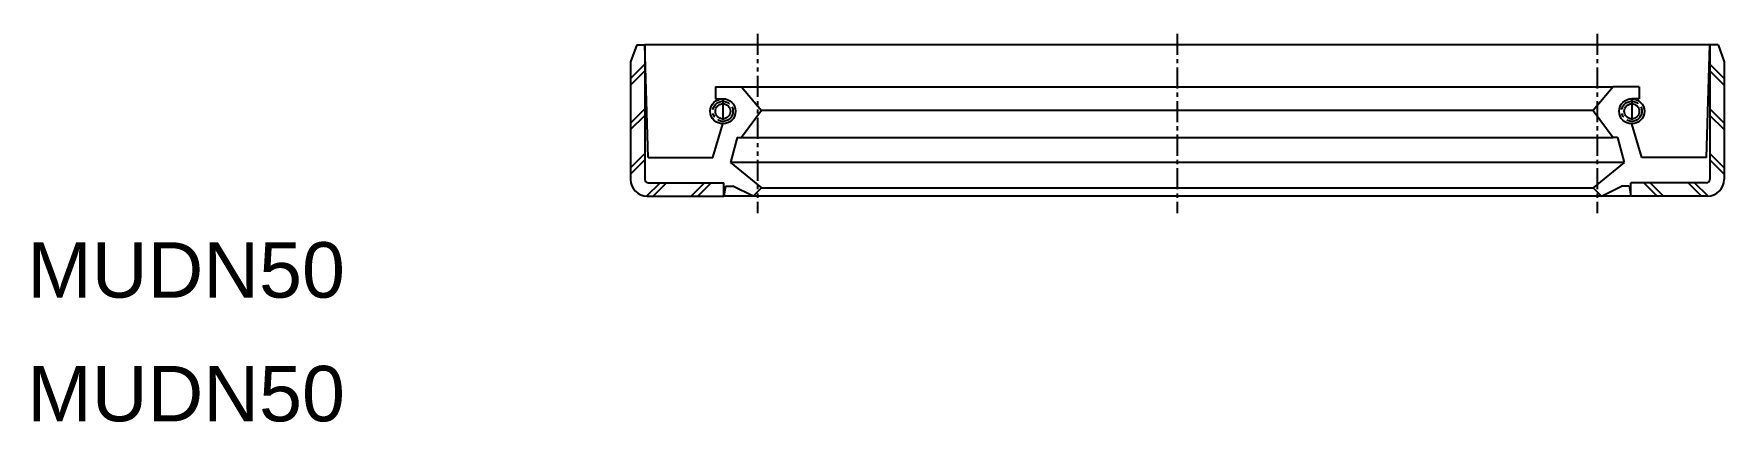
# Model space of a CAD drawing. Extents: x 393 to 494, y 572 to 595.
import ezdxf
from ezdxf.enums import TextEntityAlignment as Align

# ---------------------------------------------------------------- set-up
doc = ezdxf.new("R2010")
doc.units = 0
doc.linetypes.add('CENTER', pattern=[2, 1.25, -0.25, 0.25, -0.25])
doc.linetypes.add('PHANTOM', pattern=[2.5, 1.25, -0.25, 0.25, -0.25, 0.25, -0.25])
doc.layers.get('0').update_dxf_attribs({"linetype": 'CONTINUOUS'})
doc.layers.add('CENTER', color=1, linetype='CENTER')

msp = doc.modelspace()

# ---------------------------------------------------------------- linework, layer by layer
at = {"color": 3, "linetype": 'PHANTOM'}
msp.add_line((436.22, 595.24), (436.22, 584.56), dxfattribs=at)
at = {"color": 7, "linetype": 'CONTINUOUS'}
for p, q in [((429.04, 594.58), (428.67, 593.58)), ((429.04, 594.58), (429.52, 594.58)), ((429.52, 594.58), (429.52, 586.58)), ((429.72, 587.88), (429.52, 594.58)), ((492.72, 587.88), (492.92, 594.58)), ((492.92, 594.58), (492.92, 586.58)), ((493.41, 594.58), (492.92, 594.58)), ((493.41, 594.58), (493.77, 593.58)), ((428.67, 593.58), (428.67, 586.58)), ((493.77, 593.58), (493.77, 586.58)), ((433.72, 592.08), (435.27, 592.08)), ((433.72, 592.08), (433.72, 591.38)), ((435.27, 592.08), (436.47, 590.68)), ((487.17, 592.08), (485.97, 590.68)), ((488.72, 592.08), (487.17, 592.08)), ((488.72, 592.08), (488.72, 591.38)), ((433.72, 591.38), (434.17, 591.38)), ((436.47, 590.68), (435.27, 589.08)), ((485.97, 590.68), (487.17, 589.08)), ((488.72, 591.38), (488.27, 591.38)), ((433.57, 587.88), (434.17, 589.88)), ((488.87, 587.88), (488.27, 589.88)), ((435.02, 589.08), (434.62, 587.58)), ((435.02, 589.08), (435.27, 589.08)), ((487.42, 589.08), (487.17, 589.08)), ((487.42, 589.08), (487.82, 587.58)), ((429.72, 587.88), (433.57, 587.88)), ((492.72, 587.88), (488.87, 587.88)), ((434.62, 587.58), (436.47, 586.08)), ((487.82, 587.58), (485.97, 586.08)), ((429.72, 586.38), (434.22, 586.38)), ((434.22, 585.58), (434.22, 586.38)), ((434.32, 586.18), (434.22, 585.58)), ((434.32, 586.18), (434.77, 586.18)), ((435.97, 585.58), (434.77, 586.18)), ((436.47, 586.08), (435.97, 585.58)), ((485.97, 586.08), (486.47, 585.58)), ((486.47, 585.58), (487.67, 586.18)), ((488.12, 586.18), (487.67, 586.18)), ((488.12, 586.18), (488.22, 585.58)), ((492.72, 586.38), (488.22, 586.38)), ((488.22, 585.58), (488.22, 586.38)), ((429.67, 585.58), (434.22, 585.58)), ((492.77, 585.58), (488.22, 585.58))]:
    msp.add_line(p, q, dxfattribs=at)
for p, q in [((492.92, 594.58), (429.52, 594.58)), ((435.27, 592.08), (487.17, 592.08)), ((485.97, 590.68), (436.47, 590.68)), ((435.27, 589.08), (487.17, 589.08)), ((487.82, 587.58), (434.62, 587.58)), ((436.47, 586.08), (485.97, 586.08)), ((488.22, 585.58), (434.22, 585.58))]:
    msp.add_line(p, q)
at = {"color": 3, "linetype": 'CONTINUOUS'}
for p, q in [((428.67, 592.58), (429.52, 593.43)), ((428.67, 592.19), (429.52, 593.04)), ((493.77, 592.58), (492.92, 593.43)), ((493.77, 592.19), (492.92, 593.04)), ((428.67, 589.92), (429.52, 590.77)), ((493.77, 589.92), (492.92, 590.77)), ((428.67, 589.54), (429.52, 590.39)), ((493.77, 589.54), (492.92, 590.39)), ((428.67, 587.27), (429.52, 588.12)), ((428.67, 586.89), (429.52, 587.74)), ((493.77, 587.27), (492.92, 588.12)), ((493.77, 586.89), (492.92, 587.74)), ((429.63, 585.58), (430.43, 586.38)), ((430.02, 585.58), (430.82, 586.38)), ((432.28, 585.58), (433.08, 586.38)), ((432.67, 585.58), (433.47, 586.38)), ((489.78, 585.58), (488.98, 586.38)), ((490.16, 585.58), (489.36, 586.38)), ((492.43, 585.58), (491.63, 586.38)), ((492.81, 585.58), (492.01, 586.38))]:
    msp.add_line(p, q, dxfattribs=at)
at = {"color": 7, "linetype": 'CONTINUOUS'}
for centre, radius in [((434.17, 590.63), 0.75), ((434.17, 590.63), 0.45), ((488.27, 590.63), 0.75), ((488.27, 590.63), 0.45)]:
    msp.add_circle(centre, radius, dxfattribs=at)
for centre, radius, start, end in [((429.67, 586.58), 1, 180, 270), ((429.72, 586.58), 0.2, 180, 270), ((492.72, 586.58), 0.2, 270, 0), ((492.77, 586.58), 1, 270, 0)]:
    msp.add_arc(centre, radius, start, end, dxfattribs=at)
at = {"layer": 'CENTER', "color": 1, "linetype": 'CENTER'}
for p, q in [((461.22, 595.24), (461.22, 584.56)), ((486.22, 595.24), (486.22, 584.56)), ((434.17, 591.38), (434.17, 589.88)), ((488.27, 591.38), (488.27, 589.88))]:
    msp.add_line(p, q, dxfattribs=at)
for centre in [(434.17, 590.63), (488.27, 590.63)]:
    msp.add_circle(centre, 0.6, dxfattribs=at)

# ---------------------------------------------------------------- texts
at = {"color": 7, "linetype": 'CONTINUOUS', "width": 1.041667}
for p in [(392.77, 578.55), (392.77, 571.19)]:
    msp.add_text('MUDN50', height=3.3, dxfattribs=at).set_placement(p, align=Align.BOTTOM_LEFT)

doc.saveas('drawing.dxf')
